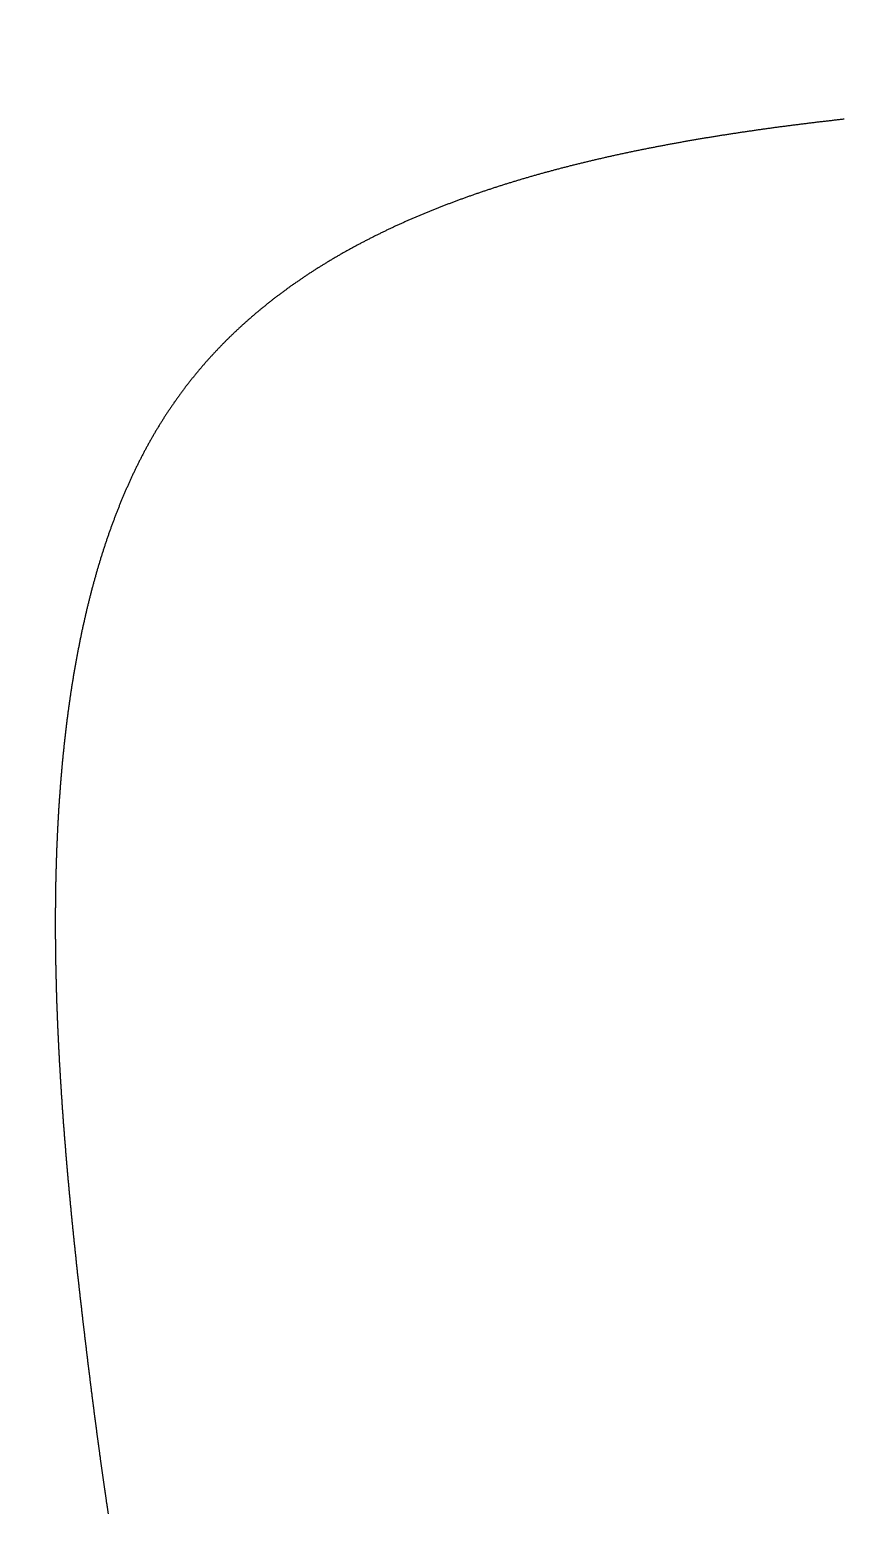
# Model space of a CAD drawing. Header units: millimetres. Extents: x 88 to 97873, y 32 to 55088.
# Drawn here: x 48345.629 to 48347.494, y 4952.448 to 4955.851 of the extents above; entities that cross this region are included whole.
import ezdxf

# ---------------------------------------------------------------- set-up
doc = ezdxf.new("R2010")
doc.units = ezdxf.units.MM
doc.header["$LTSCALE"] = 0.3

msp = doc.modelspace()

# ---------------------------------------------------------------- linework, layer by layer
msp.add_lwpolyline([(48347.4963, 4955.6455), (48347.494, 4955.6453), (48347.4917, 4955.645), (48347.4894, 4955.6448), (48347.4871, 4955.6445), (48347.4847, 4955.6442), (48347.4824, 4955.644), (48347.4801, 4955.6437), (48347.4778, 4955.6434), (48347.4755, 4955.6432), (48347.4731, 4955.6429), (48347.4708, 4955.6427), (48347.4685, 4955.6424), (48347.4662, 4955.6421), (48347.4639, 4955.6419), (48347.4616, 4955.6416), (48347.4592, 4955.6413), (48347.4569, 4955.6411), (48347.4546, 4955.6408), (48347.4523, 4955.6405), (48347.45, 4955.6402), (48347.4477, 4955.64), (48347.4454, 4955.6397), (48347.4431, 4955.6394), (48347.4407, 4955.6391), (48347.4384, 4955.6389), (48347.4361, 4955.6386), (48347.4338, 4955.6383), (48347.4315, 4955.638), (48347.4292, 4955.6378), (48347.4269, 4955.6375), (48347.4246, 4955.6372), (48347.4223, 4955.6369), (48347.42, 4955.6367), (48347.4177, 4955.6364), (48347.4154, 4955.6361), (48347.4131, 4955.6358), (48347.4108, 4955.6355), (48347.4085, 4955.6352), (48347.4061, 4955.635), (48347.4038, 4955.6347), (48347.4015, 4955.6344), (48347.3992, 4955.6341), (48347.3969, 4955.6338), (48347.3946, 4955.6335), (48347.3923, 4955.6332), (48347.3901, 4955.6329), (48347.3878, 4955.6327), (48347.3855, 4955.6324), (48347.3832, 4955.6321), (48347.3809, 4955.6318), (48347.3786, 4955.6315), (48347.3763, 4955.6312), (48347.374, 4955.6309), (48347.3717, 4955.6306), (48347.3694, 4955.6303), (48347.3671, 4955.63), (48347.3648, 4955.6297), (48347.3625, 4955.6294), (48347.3602, 4955.6291), (48347.3579, 4955.6288), (48347.3557, 4955.6285), (48347.3534, 4955.6282), (48347.3511, 4955.6279), (48347.3488, 4955.6276), (48347.3465, 4955.6273), (48347.3442, 4955.627), (48347.3419, 4955.6267), (48347.3397, 4955.6264), (48347.3374, 4955.6261), (48347.3351, 4955.6257), (48347.3328, 4955.6254), (48347.3305, 4955.6251), (48347.3282, 4955.6248), (48347.326, 4955.6245), (48347.3237, 4955.6242), (48347.3214, 4955.6239), (48347.3191, 4955.6236), (48347.3169, 4955.6232), (48347.3146, 4955.6229), (48347.3123, 4955.6226), (48347.31, 4955.6223), (48347.3078, 4955.622), (48347.3055, 4955.6217), (48347.3032, 4955.6213), (48347.3009, 4955.621), (48347.2987, 4955.6207), (48347.2964, 4955.6204), (48347.2941, 4955.62), (48347.2919, 4955.6197), (48347.2896, 4955.6194), (48347.2873, 4955.6191), (48347.285, 4955.6187), (48347.2828, 4955.6184), (48347.2805, 4955.6181), (48347.2783, 4955.6178), (48347.276, 4955.6174), (48347.2737, 4955.6171), (48347.2715, 4955.6168), (48347.2692, 4955.6164), (48347.2669, 4955.6161), (48347.2647, 4955.6158), (48347.2624, 4955.6154), (48347.2602, 4955.6151), (48347.2579, 4955.6147), (48347.2556, 4955.6144), (48347.2534, 4955.6141), (48347.2511, 4955.6137), (48347.2489, 4955.6134), (48347.2466, 4955.613), (48347.2444, 4955.6127), (48347.2421, 4955.6124), (48347.2399, 4955.612), (48347.2376, 4955.6117), (48347.2354, 4955.6113), (48347.2331, 4955.611), (48347.2309, 4955.6106), (48347.2286, 4955.6103), (48347.2264, 4955.6099), (48347.2241, 4955.6096), (48347.2219, 4955.6092), (48347.2196, 4955.6089), (48347.2174, 4955.6085), (48347.2151, 4955.6082), (48347.2129, 4955.6078), (48347.2106, 4955.6075), (48347.2084, 4955.6071), (48347.2062, 4955.6067), (48347.2039, 4955.6064), (48347.2017, 4955.606), (48347.1995, 4955.6057), (48347.1972, 4955.6053), (48347.195, 4955.6049), (48347.1927, 4955.6046), (48347.1905, 4955.6042), (48347.1883, 4955.6038), (48347.186, 4955.6035), (48347.1838, 4955.6031), (48347.1816, 4955.6027), (48347.1793, 4955.6024), (48347.1771, 4955.602), (48347.1749, 4955.6016), (48347.1727, 4955.6012), (48347.1704, 4955.6009), (48347.1682, 4955.6005), (48347.166, 4955.6001), (48347.1638, 4955.5997), (48347.1615, 4955.5994), (48347.1593, 4955.599), (48347.1571, 4955.5986), (48347.1549, 4955.5982), (48347.1526, 4955.5979), (48347.1504, 4955.5975), (48347.1482, 4955.5971), (48347.146, 4955.5967), (48347.1438, 4955.5963), (48347.1416, 4955.5959), (48347.1393, 4955.5955), (48347.1371, 4955.5952), (48347.1349, 4955.5948), (48347.1327, 4955.5944), (48347.1305, 4955.594), (48347.1283, 4955.5936), (48347.1261, 4955.5932), (48347.1239, 4955.5928), (48347.1216, 4955.5924), (48347.1194, 4955.592), (48347.1172, 4955.5916), (48347.115, 4955.5912), (48347.1128, 4955.5908), (48347.1106, 4955.5904), (48347.1084, 4955.59), (48347.1062, 4955.5896), (48347.104, 4955.5892), (48347.1018, 4955.5888), (48347.0996, 4955.5884), (48347.0974, 4955.588), (48347.0952, 4955.5876), (48347.093, 4955.5872), (48347.0908, 4955.5868), (48347.0886, 4955.5864), (48347.0864, 4955.5859), (48347.0842, 4955.5855), (48347.082, 4955.5851), (48347.0799, 4955.5847), (48347.0777, 4955.5843), (48347.0755, 4955.5839), (48347.0733, 4955.5835), (48347.0711, 4955.583), (48347.0689, 4955.5826), (48347.0667, 4955.5822), (48347.0645, 4955.5818), (48347.0624, 4955.5814), (48347.0602, 4955.5809), (48347.058, 4955.5805), (48347.0558, 4955.5801), (48347.0536, 4955.5797), (48347.0515, 4955.5792), (48347.0493, 4955.5788), (48347.0471, 4955.5784), (48347.0449, 4955.5779), (48347.0428, 4955.5775), (48347.0406, 4955.5771), (48347.0384, 4955.5766), (48347.0362, 4955.5762), (48347.0341, 4955.5758), (48347.0319, 4955.5753), (48347.0297, 4955.5749), (48347.0276, 4955.5744), (48347.0254, 4955.574), (48347.0232, 4955.5736), (48347.0211, 4955.5731), (48347.0189, 4955.5727), (48347.0167, 4955.5722), (48347.0146, 4955.5718), (48347.0124, 4955.5713), (48347.0103, 4955.5709), (48347.0081, 4955.5704), (48347.0059, 4955.57), (48347.0038, 4955.5695), (48347.0016, 4955.5691), (48346.9995, 4955.5686), (48346.9973, 4955.5682), (48346.9952, 4955.5677), (48346.993, 4955.5672), (48346.9909, 4955.5668), (48346.9887, 4955.5663), (48346.9866, 4955.5659), (48346.9844, 4955.5654), (48346.9823, 4955.5649), (48346.9801, 4955.5645), (48346.978, 4955.564), (48346.9758, 4955.5635), (48346.9737, 4955.5631), (48346.9716, 4955.5626), (48346.9694, 4955.5621), (48346.9673, 4955.5617), (48346.9651, 4955.5612), (48346.963, 4955.5607), (48346.9609, 4955.5602), (48346.9587, 4955.5598), (48346.9566, 4955.5593), (48346.9545, 4955.5588), (48346.9523, 4955.5583), (48346.9502, 4955.5578), (48346.9481, 4955.5574), (48346.946, 4955.5569), (48346.9438, 4955.5564), (48346.9417, 4955.5559), (48346.9396, 4955.5554), (48346.9375, 4955.5549), (48346.9353, 4955.5545), (48346.9332, 4955.554), (48346.9311, 4955.5535), (48346.929, 4955.553), (48346.9268, 4955.5525), (48346.9247, 4955.552), (48346.9226, 4955.5515), (48346.9205, 4955.551), (48346.9184, 4955.5505), (48346.9163, 4955.55), (48346.9142, 4955.5495), (48346.9121, 4955.549), (48346.9099, 4955.5485), (48346.9078, 4955.548), (48346.9057, 4955.5475), (48346.9036, 4955.547), (48346.9015, 4955.5465), (48346.8994, 4955.546), (48346.8973, 4955.5454), (48346.8952, 4955.5449), (48346.8931, 4955.5444), (48346.891, 4955.5439), (48346.8889, 4955.5434), (48346.8868, 4955.5429), (48346.8847, 4955.5424), (48346.8826, 4955.5418), (48346.8805, 4955.5413), (48346.8784, 4955.5408), (48346.8763, 4955.5403), (48346.8743, 4955.5397), (48346.8722, 4955.5392), (48346.8701, 4955.5387), (48346.868, 4955.5382), (48346.8659, 4955.5376), (48346.8638, 4955.5371), (48346.8617, 4955.5366), (48346.8597, 4955.536), (48346.8576, 4955.5355), (48346.8555, 4955.535), (48346.8534, 4955.5344), (48346.8513, 4955.5339), (48346.8493, 4955.5334), (48346.8472, 4955.5328), (48346.8451, 4955.5323), (48346.8431, 4955.5317), (48346.841, 4955.5312), (48346.8389, 4955.5306), (48346.8368, 4955.5301), (48346.8348, 4955.5295), (48346.8327, 4955.529), (48346.8306, 4955.5284), (48346.8286, 4955.5279), (48346.8265, 4955.5273), (48346.8245, 4955.5268), (48346.8224, 4955.5262), (48346.8203, 4955.5257), (48346.8183, 4955.5251), (48346.8162, 4955.5246), (48346.8142, 4955.524), (48346.8121, 4955.5234), (48346.8101, 4955.5229), (48346.808, 4955.5223), (48346.806, 4955.5217), (48346.8039, 4955.5212), (48346.8019, 4955.5206), (48346.7998, 4955.52), (48346.7978, 4955.5195), (48346.7957, 4955.5189), (48346.7937, 4955.5183), (48346.7916, 4955.5177), (48346.7896, 4955.5172), (48346.7876, 4955.5166), (48346.7855, 4955.516), (48346.7835, 4955.5154), (48346.7815, 4955.5148), (48346.7794, 4955.5143), (48346.7774, 4955.5137), (48346.7754, 4955.5131), (48346.7733, 4955.5125), (48346.7713, 4955.5119), (48346.7693, 4955.5113), (48346.7673, 4955.5107), (48346.7652, 4955.5101), (48346.7632, 4955.5095), (48346.7612, 4955.5089), (48346.7592, 4955.5084), (48346.7571, 4955.5078), (48346.7551, 4955.5072), (48346.7531, 4955.5066), (48346.7511, 4955.5059), (48346.7491, 4955.5053), (48346.7471, 4955.5047), (48346.7451, 4955.5041), (48346.743, 4955.5035), (48346.741, 4955.5029), (48346.739, 4955.5023), (48346.737, 4955.5017), (48346.735, 4955.5011), (48346.733, 4955.5005), (48346.731, 4955.4999), (48346.729, 4955.4992), (48346.727, 4955.4986), (48346.725, 4955.498), (48346.723, 4955.4974), (48346.721, 4955.4968), (48346.719, 4955.4961), (48346.717, 4955.4955), (48346.715, 4955.4949), (48346.713, 4955.4942), (48346.7111, 4955.4936), (48346.7091, 4955.493), (48346.7071, 4955.4924), (48346.7051, 4955.4917), (48346.7031, 4955.4911), (48346.7011, 4955.4904), (48346.6992, 4955.4898), (48346.6972, 4955.4892), (48346.6952, 4955.4885), (48346.6932, 4955.4879), (48346.6912, 4955.4872), (48346.6893, 4955.4866), (48346.6873, 4955.4859), (48346.6853, 4955.4853), (48346.6834, 4955.4846), (48346.6814, 4955.484), (48346.6794, 4955.4833), (48346.6775, 4955.4827), (48346.6755, 4955.482), (48346.6735, 4955.4814), (48346.6716, 4955.4807), (48346.6696, 4955.4801), (48346.6677, 4955.4794), (48346.6657, 4955.4787), (48346.6637, 4955.4781), (48346.6618, 4955.4774), (48346.6598, 4955.4767), (48346.6579, 4955.4761), (48346.6559, 4955.4754), (48346.654, 4955.4747), (48346.652, 4955.4741), (48346.6501, 4955.4734), (48346.6481, 4955.4727), (48346.6462, 4955.472), (48346.6443, 4955.4713), (48346.6423, 4955.4707), (48346.6404, 4955.47), (48346.6384, 4955.4693), (48346.6365, 4955.4686), (48346.6346, 4955.4679), (48346.6326, 4955.4672), (48346.6307, 4955.4666), (48346.6288, 4955.4659), (48346.6269, 4955.4652), (48346.6249, 4955.4645), (48346.623, 4955.4638), (48346.6211, 4955.4631), (48346.6192, 4955.4624), (48346.6172, 4955.4617), (48346.6153, 4955.461), (48346.6134, 4955.4603), (48346.6115, 4955.4596), (48346.6096, 4955.4589), (48346.6077, 4955.4582), (48346.6057, 4955.4575), (48346.6038, 4955.4568), (48346.6019, 4955.456), (48346.6, 4955.4553), (48346.5981, 4955.4546), (48346.5962, 4955.4539), (48346.5943, 4955.4532), (48346.5924, 4955.4525), (48346.5905, 4955.4517), (48346.5886, 4955.451), (48346.5867, 4955.4503), (48346.5848, 4955.4496), (48346.5829, 4955.4488), (48346.581, 4955.4481), (48346.5791, 4955.4474), (48346.5772, 4955.4466), (48346.5753, 4955.4459), (48346.5735, 4955.4452), (48346.5716, 4955.4444), (48346.5697, 4955.4437), (48346.5678, 4955.443), (48346.5659, 4955.4422), (48346.5641, 4955.4415), (48346.5622, 4955.4407), (48346.5603, 4955.44), (48346.5584, 4955.4392), (48346.5566, 4955.4385), (48346.5547, 4955.4377), (48346.5528, 4955.437), (48346.5509, 4955.4362), (48346.5491, 4955.4355), (48346.5472, 4955.4347), (48346.5453, 4955.434), (48346.5435, 4955.4332), (48346.5416, 4955.4325), (48346.5398, 4955.4317), (48346.5379, 4955.4309), (48346.5361, 4955.4302), (48346.5342, 4955.4294), (48346.5323, 4955.4286), (48346.5305, 4955.4279), (48346.5286, 4955.4271), (48346.5268, 4955.4263), (48346.525, 4955.4255), (48346.5231, 4955.4248), (48346.5213, 4955.424), (48346.5194, 4955.4232), (48346.5176, 4955.4224), (48346.5157, 4955.4216), (48346.5139, 4955.4208), (48346.5121, 4955.4201), (48346.5102, 4955.4193), (48346.5084, 4955.4185), (48346.5066, 4955.4177), (48346.5048, 4955.4169), (48346.5029, 4955.4161), (48346.5011, 4955.4153), (48346.4993, 4955.4145), (48346.4975, 4955.4137), (48346.4956, 4955.4129), (48346.4938, 4955.4121), (48346.492, 4955.4113), (48346.4902, 4955.4105), (48346.4884, 4955.4097), (48346.4866, 4955.4089), (48346.4847, 4955.4081), (48346.4829, 4955.4072), (48346.4811, 4955.4064), (48346.4793, 4955.4056), (48346.4775, 4955.4048), (48346.4757, 4955.404), (48346.4739, 4955.4032), (48346.4721, 4955.4023), (48346.4703, 4955.4015), (48346.4685, 4955.4007), (48346.4667, 4955.3998), (48346.4649, 4955.399), (48346.4631, 4955.3982), (48346.4614, 4955.3974), (48346.4596, 4955.3965), (48346.4578, 4955.3957), (48346.456, 4955.3948), (48346.4542, 4955.394), (48346.4524, 4955.3932), (48346.4507, 4955.3923), (48346.4489, 4955.3915), (48346.4471, 4955.3906), (48346.4453, 4955.3898), (48346.4436, 4955.3889), (48346.4418, 4955.3881), (48346.44, 4955.3872), (48346.4383, 4955.3864), (48346.4365, 4955.3855), (48346.4347, 4955.3847), (48346.433, 4955.3838), (48346.4312, 4955.3829), (48346.4294, 4955.3821), (48346.4277, 4955.3812), (48346.4259, 4955.3803), (48346.4242, 4955.3795), (48346.4224, 4955.3786), (48346.4207, 4955.3777), (48346.4189, 4955.3769), (48346.4172, 4955.376), (48346.4154, 4955.3751), (48346.4137, 4955.3742), (48346.412, 4955.3733), (48346.4102, 4955.3725), (48346.4085, 4955.3716), (48346.4067, 4955.3707), (48346.405, 4955.3698), (48346.4033, 4955.3689), (48346.4015, 4955.368), (48346.3998, 4955.3671), (48346.3981, 4955.3662), (48346.3964, 4955.3653), (48346.3946, 4955.3644), (48346.3929, 4955.3635), (48346.3912, 4955.3626), (48346.3895, 4955.3617), (48346.3878, 4955.3608), (48346.386, 4955.3599), (48346.3843, 4955.359), (48346.3826, 4955.3581), (48346.3809, 4955.3572), (48346.3792, 4955.3563), (48346.3775, 4955.3554), (48346.3758, 4955.3544), (48346.3741, 4955.3535), (48346.3724, 4955.3526), (48346.3707, 4955.3517), (48346.369, 4955.3508), (48346.3673, 4955.3498), (48346.3656, 4955.3489), (48346.3639, 4955.348), (48346.3622, 4955.347), (48346.3605, 4955.3461), (48346.3588, 4955.3452), (48346.3572, 4955.3442), (48346.3555, 4955.3433), (48346.3538, 4955.3424), (48346.3521, 4955.3414), (48346.3504, 4955.3405), (48346.3488, 4955.3395), (48346.3471, 4955.3386), (48346.3454, 4955.3376), (48346.3437, 4955.3367), (48346.3421, 4955.3357), (48346.3404, 4955.3348), (48346.3387, 4955.3338), (48346.3371, 4955.3329), (48346.3354, 4955.3319), (48346.3338, 4955.3309), (48346.3321, 4955.33), (48346.3305, 4955.329), (48346.3288, 4955.328), (48346.3271, 4955.3271), (48346.3255, 4955.3261), (48346.3239, 4955.3251), (48346.3222, 4955.3241), (48346.3206, 4955.3232), (48346.3189, 4955.3222), (48346.3173, 4955.3212), (48346.3156, 4955.3202), (48346.314, 4955.3192), (48346.3124, 4955.3183), (48346.3107, 4955.3173), (48346.3091, 4955.3163), (48346.3075, 4955.3153), (48346.3058, 4955.3143), (48346.3042, 4955.3133), (48346.3026, 4955.3123), (48346.301, 4955.3113), (48346.2994, 4955.3103), (48346.2977, 4955.3093), (48346.2961, 4955.3083), (48346.2945, 4955.3073), (48346.2929, 4955.3063), (48346.2913, 4955.3053), (48346.2897, 4955.3043), (48346.2881, 4955.3032), (48346.2865, 4955.3022), (48346.2849, 4955.3012), (48346.2833, 4955.3002), (48346.2817, 4955.2992), (48346.2801, 4955.2981), (48346.2785, 4955.2971), (48346.2769, 4955.2961), (48346.2753, 4955.2951), (48346.2737, 4955.294), (48346.2721, 4955.293), (48346.2705, 4955.292), (48346.2689, 4955.2909), (48346.2674, 4955.2899), (48346.2658, 4955.2888), (48346.2642, 4955.2878), (48346.2626, 4955.2867), (48346.2611, 4955.2857), (48346.2595, 4955.2847), (48346.2579, 4955.2836), (48346.2564, 4955.2826), (48346.2548, 4955.2815), (48346.2532, 4955.2804), (48346.2517, 4955.2794), (48346.2501, 4955.2783), (48346.2485, 4955.2773), (48346.247, 4955.2762), (48346.2454, 4955.2751), (48346.2439, 4955.2741), (48346.2423, 4955.273), (48346.2408, 4955.2719), (48346.2392, 4955.2708), (48346.2377, 4955.2698), (48346.2362, 4955.2687), (48346.2346, 4955.2676), (48346.2331, 4955.2665), (48346.2315, 4955.2655), (48346.23, 4955.2644), (48346.2285, 4955.2633), (48346.2269, 4955.2622), (48346.2254, 4955.2611), (48346.2239, 4955.26), (48346.2224, 4955.2589), (48346.2208, 4955.2578), (48346.2193, 4955.2567), (48346.2178, 4955.2556), (48346.2163, 4955.2545), (48346.2148, 4955.2534), (48346.2133, 4955.2523), (48346.2118, 4955.2512), (48346.2102, 4955.2501), (48346.2087, 4955.249), (48346.2072, 4955.2479), (48346.2057, 4955.2467), (48346.2042, 4955.2456), (48346.2027, 4955.2445), (48346.2012, 4955.2434), (48346.1997, 4955.2422), (48346.1983, 4955.2411), (48346.1968, 4955.24), (48346.1953, 4955.2389), (48346.1938, 4955.2377), (48346.1923, 4955.2366), (48346.1908, 4955.2355), (48346.1894, 4955.2343), (48346.1879, 4955.2332), (48346.1864, 4955.232), (48346.1849, 4955.2309), (48346.1835, 4955.2297), (48346.182, 4955.2286), (48346.1805, 4955.2274), (48346.1791, 4955.2263), (48346.1776, 4955.2251), (48346.1761, 4955.224), (48346.1747, 4955.2228), (48346.1732, 4955.2217), (48346.1718, 4955.2205), (48346.1703, 4955.2193), (48346.1689, 4955.2182), (48346.1674, 4955.217), (48346.166, 4955.2158), (48346.1645, 4955.2146), (48346.1631, 4955.2135), (48346.1616, 4955.2123), (48346.1602, 4955.2111), (48346.1588, 4955.2099), (48346.1573, 4955.2087), (48346.1559, 4955.2076), (48346.1545, 4955.2064), (48346.1531, 4955.2052), (48346.1516, 4955.204), (48346.1502, 4955.2028), (48346.1488, 4955.2016), (48346.1474, 4955.2004), (48346.1459, 4955.1992), (48346.1445, 4955.198), (48346.1431, 4955.1968), (48346.1417, 4955.1956), (48346.1403, 4955.1944), (48346.1389, 4955.1932), (48346.1375, 4955.192), (48346.1361, 4955.1907), (48346.1347, 4955.1895), (48346.1333, 4955.1883), (48346.1319, 4955.1871), (48346.1305, 4955.1859), (48346.1291, 4955.1846), (48346.1277, 4955.1834), (48346.1263, 4955.1822), (48346.125, 4955.181), (48346.1236, 4955.1797), (48346.1222, 4955.1785), (48346.1208, 4955.1772), (48346.1195, 4955.176), (48346.1181, 4955.1748), (48346.1167, 4955.1735), (48346.1153, 4955.1723), (48346.114, 4955.171), (48346.1126, 4955.1698), (48346.1112, 4955.1685), (48346.1099, 4955.1673), (48346.1085, 4955.166), (48346.1072, 4955.1647), (48346.1058, 4955.1635), (48346.1045, 4955.1622), (48346.1031, 4955.161), (48346.1018, 4955.1597), (48346.1004, 4955.1584), (48346.0991, 4955.1571), (48346.0977, 4955.1559), (48346.0964, 4955.1546), (48346.0951, 4955.1533), (48346.0937, 4955.152), (48346.0924, 4955.1508), (48346.0911, 4955.1495), (48346.0898, 4955.1482), (48346.0884, 4955.1469), (48346.0871, 4955.1456), (48346.0858, 4955.1443), (48346.0845, 4955.143), (48346.0832, 4955.1417), (48346.0818, 4955.1404), (48346.0805, 4955.1391), (48346.0792, 4955.1378), (48346.0779, 4955.1365), (48346.0766, 4955.1352), (48346.0753, 4955.1339), (48346.074, 4955.1326), (48346.0727, 4955.1313), (48346.0714, 4955.1299), (48346.0701, 4955.1286), (48346.0688, 4955.1273), (48346.0675, 4955.126), (48346.0663, 4955.1246), (48346.065, 4955.1233), (48346.0637, 4955.122), (48346.0624, 4955.1207), (48346.0611, 4955.1193), (48346.0599, 4955.118), (48346.0586, 4955.1166), (48346.0573, 4955.1153), (48346.0561, 4955.114), (48346.0548, 4955.1126), (48346.0535, 4955.1113), (48346.0523, 4955.1099), (48346.051, 4955.1086), (48346.0498, 4955.1072), (48346.0485, 4955.1059), (48346.0472, 4955.1045), (48346.046, 4955.1031), (48346.0448, 4955.1018), (48346.0435, 4955.1004), (48346.0423, 4955.099), (48346.041, 4955.0977), (48346.0398, 4955.0963), (48346.0386, 4955.0949), (48346.0373, 4955.0935), (48346.0361, 4955.0922), (48346.0349, 4955.0908), (48346.0336, 4955.0894), (48346.0324, 4955.088), (48346.0312, 4955.0866), (48346.03, 4955.0852), (48346.0288, 4955.0838), (48346.0275, 4955.0824), (48346.0263, 4955.081), (48346.0251, 4955.0796), (48346.0239, 4955.0782), (48346.0227, 4955.0768), (48346.0215, 4955.0754), (48346.0203, 4955.074), (48346.0191, 4955.0726), (48346.0179, 4955.0712), (48346.0167, 4955.0698), (48346.0155, 4955.0684), (48346.0143, 4955.0669), (48346.0132, 4955.0655), (48346.012, 4955.0641), (48346.0108, 4955.0627), (48346.0096, 4955.0612), (48346.0084, 4955.0598), (48346.0073, 4955.0584), (48346.0061, 4955.0569), (48346.0049, 4955.0555), (48346.0038, 4955.0541), (48346.0026, 4955.0526), (48346.0014, 4955.0512), (48346.0003, 4955.0497), (48345.9991, 4955.0483), (48345.998, 4955.0468), (48345.9968, 4955.0454), (48345.9957, 4955.0439), (48345.9945, 4955.0425), (48345.9934, 4955.041), (48345.9922, 4955.0395), (48345.9911, 4955.0381), (48345.9899, 4955.0366), (48345.9888, 4955.0351), (48345.9877, 4955.0336), (48345.9865, 4955.0322), (48345.9854, 4955.0307), (48345.9843, 4955.0292), (48345.9832, 4955.0277), (48345.982, 4955.0262), (48345.9809, 4955.0248), (48345.9798, 4955.0233), (48345.9787, 4955.0218), (48345.9776, 4955.0203), (48345.9765, 4955.0188), (48345.9754, 4955.0173), (48345.9743, 4955.0158), (48345.9732, 4955.0143), (48345.9721, 4955.0128), (48345.971, 4955.0113), (48345.9699, 4955.0098), (48345.9688, 4955.0082), (48345.9677, 4955.0067), (48345.9666, 4955.0052), (48345.9655, 4955.0037), (48345.9644, 4955.0022), (48345.9634, 4955.0006), (48345.9623, 4954.9991), (48345.9612, 4954.9976), (48345.9601, 4954.9961), (48345.9591, 4954.9945), (48345.958, 4954.993), (48345.9569, 4954.9914), (48345.9559, 4954.9899), (48345.9548, 4954.9884), (48345.9538, 4954.9868), (48345.9527, 4954.9853), (48345.9517, 4954.9837), (48345.9506, 4954.9822), (48345.9496, 4954.9806), (48345.9485, 4954.979), (48345.9475, 4954.9775), (48345.9464, 4954.9759), (48345.9454, 4954.9744), (48345.9444, 4954.9728), (48345.9433, 4954.9712), (48345.9423, 4954.9696), (48345.9413, 4954.9681), (48345.9403, 4954.9665), (48345.9392, 4954.9649), (48345.9382, 4954.9633), (48345.9372, 4954.9618), (48345.9362, 4954.9602), (48345.9352, 4954.9586), (48345.9342, 4954.957), (48345.9332, 4954.9554), (48345.9322, 4954.9538), (48345.9312, 4954.9522), (48345.9302, 4954.9506), (48345.9292, 4954.949), (48345.9282, 4954.9474), (48345.9272, 4954.9458), (48345.9262, 4954.9442), (48345.9252, 4954.9426), (48345.9242, 4954.9409), (48345.9232, 4954.9393), (48345.9223, 4954.9377), (48345.9213, 4954.9361), (48345.9203, 4954.9345), (48345.9193, 4954.9328), (48345.9184, 4954.9312), (48345.9174, 4954.9296), (48345.9164, 4954.9279), (48345.9155, 4954.9263), (48345.9145, 4954.9247), (48345.9136, 4954.923), (48345.9126, 4954.9214), (48345.9116, 4954.9197), (48345.9107, 4954.9181), (48345.9097, 4954.9164), (48345.9088, 4954.9148), (48345.9079, 4954.9131), (48345.9069, 4954.9115), (48345.906, 4954.9098), (48345.905, 4954.9082), (48345.9041, 4954.9065), (48345.9032, 4954.9048), (48345.9023, 4954.9032), (48345.9013, 4954.9015), (48345.9004, 4954.8998), (48345.8995, 4954.8982), (48345.8986, 4954.8965), (48345.8977, 4954.8948), (48345.8967, 4954.8931), (48345.8958, 4954.8914), (48345.8949, 4954.8897), (48345.894, 4954.8881), (48345.8931, 4954.8864), (48345.8922, 4954.8847), (48345.8913, 4954.883), (48345.8904, 4954.8813), (48345.8895, 4954.8796), (48345.8886, 4954.8779), (48345.8877, 4954.8762), (48345.8868, 4954.8745), (48345.886, 4954.8728), (48345.8851, 4954.8711), (48345.8842, 4954.8694), (48345.8833, 4954.8676), (48345.8824, 4954.8659), (48345.8816, 4954.8642), (48345.8807, 4954.8625), (48345.8798, 4954.8608), (48345.879, 4954.859), (48345.8781, 4954.8573), (48345.8772, 4954.8556), (48345.8764, 4954.8539), (48345.8755, 4954.8521), (48345.8747, 4954.8504), (48345.8738, 4954.8487), (48345.873, 4954.8469), (48345.8721, 4954.8452), (48345.8713, 4954.8434), (48345.8704, 4954.8417), (48345.8696, 4954.8399), (48345.8687, 4954.8382), (48345.8679, 4954.8364), (48345.8671, 4954.8347), (48345.8662, 4954.8329), (48345.8654, 4954.8312), (48345.8646, 4954.8294), (48345.8638, 4954.8277), (48345.8629, 4954.8259), (48345.8621, 4954.8241), (48345.8613, 4954.8224), (48345.8605, 4954.8206), (48345.8597, 4954.8188), (48345.8589, 4954.8171), (48345.8581, 4954.8153), (48345.8572, 4954.8135), (48345.8564, 4954.8117), (48345.8556, 4954.8099), (48345.8548, 4954.8082), (48345.854, 4954.8064), (48345.8533, 4954.8046), (48345.8525, 4954.8028), (48345.8517, 4954.801), (48345.8509, 4954.7992), (48345.8501, 4954.7974), (48345.8493, 4954.7956), (48345.8485, 4954.7938), (48345.8477, 4954.792), (48345.847, 4954.7902), (48345.8462, 4954.7884), (48345.8454, 4954.7866), (48345.8447, 4954.7848), (48345.8439, 4954.783), (48345.8431, 4954.7812), (48345.8424, 4954.7793), (48345.8416, 4954.7775), (48345.8408, 4954.7757), (48345.8401, 4954.7739), (48345.8393, 4954.7721), (48345.8386, 4954.7702), (48345.8378, 4954.7684), (48345.8371, 4954.7666), (48345.8363, 4954.7647), (48345.8356, 4954.7629), (48345.8348, 4954.7611), (48345.8341, 4954.7592), (48345.8334, 4954.7574), (48345.8326, 4954.7556), (48345.8319, 4954.7537), (48345.8312, 4954.7519), (48345.8304, 4954.75), (48345.8297, 4954.7482), (48345.829, 4954.7463), (48345.8283, 4954.7445), (48345.8276, 4954.7426), (48345.8268, 4954.7408), (48345.8261, 4954.7389), (48345.8254, 4954.7371), (48345.8247, 4954.7352), (48345.824, 4954.7333), (48345.8233, 4954.7315), (48345.8226, 4954.7296), (48345.8219, 4954.7277), (48345.8212, 4954.7259), (48345.8205, 4954.724), (48345.8198, 4954.7221), (48345.8191, 4954.7202), (48345.8184, 4954.7184), (48345.8177, 4954.7165), (48345.817, 4954.7146), (48345.8163, 4954.7127), (48345.8157, 4954.7108), (48345.815, 4954.7089), (48345.8143, 4954.7071), (48345.8136, 4954.7052), (48345.8129, 4954.7033), (48345.8123, 4954.7014), (48345.8116, 4954.6995), (48345.8109, 4954.6976), (48345.8103, 4954.6957), (48345.8096, 4954.6938), (48345.8089, 4954.6919), (48345.8083, 4954.69), (48345.8076, 4954.6881), (48345.807, 4954.6862), (48345.8063, 4954.6843), (48345.8057, 4954.6823), (48345.805, 4954.6804), (48345.8044, 4954.6785), (48345.8037, 4954.6766), (48345.8031, 4954.6747), (48345.8024, 4954.6728), (48345.8018, 4954.6708), (48345.8012, 4954.6689), (48345.8005, 4954.667), (48345.7999, 4954.6651), (48345.7993, 4954.6631), (48345.7986, 4954.6612), (48345.798, 4954.6593), (48345.7974, 4954.6573), (48345.7968, 4954.6554), (48345.7962, 4954.6535), (48345.7955, 4954.6515), (48345.7949, 4954.6496), (48345.7943, 4954.6476), (48345.7937, 4954.6457), (48345.7931, 4954.6438), (48345.7925, 4954.6418), (48345.7919, 4954.6399), (48345.7913, 4954.6379), (48345.7907, 4954.636), (48345.7901, 4954.634), (48345.7895, 4954.632), (48345.7889, 4954.6301), (48345.7883, 4954.6281), (48345.7877, 4954.6262), (48345.7871, 4954.6242), (48345.7865, 4954.6222), (48345.7859, 4954.6203), (48345.7854, 4954.6183), (48345.7848, 4954.6163), (48345.7842, 4954.6144), (48345.7836, 4954.6124), (48345.783, 4954.6104), (48345.7825, 4954.6085), (48345.7819, 4954.6065), (48345.7813, 4954.6045), (48345.7808, 4954.6025), (48345.7802, 4954.6005), (48345.7796, 4954.5986), (48345.7791, 4954.5966), (48345.7785, 4954.5946), (48345.778, 4954.5926), (48345.7774, 4954.5906), (48345.7768, 4954.5886), (48345.7763, 4954.5866), (48345.7757, 4954.5846), (48345.7752, 4954.5826), (48345.7747, 4954.5806), (48345.7741, 4954.5786), (48345.7736, 4954.5766), (48345.773, 4954.5746), (48345.7725, 4954.5726), (48345.772, 4954.5706), (48345.7714, 4954.5686), (48345.7709, 4954.5666), (48345.7704, 4954.5646), (48345.7698, 4954.5626), (48345.7693, 4954.5606), (48345.7688, 4954.5586), (48345.7683, 4954.5565), (48345.7677, 4954.5545), (48345.7672, 4954.5525), (48345.7667, 4954.5505), (48345.7662, 4954.5485), (48345.7657, 4954.5465), (48345.7652, 4954.5444), (48345.7647, 4954.5424), (48345.7642, 4954.5404), (48345.7637, 4954.5383), (48345.7632, 4954.5363), (48345.7627, 4954.5343), (48345.7622, 4954.5322), (48345.7617, 4954.5302), (48345.7612, 4954.5282), (48345.7607, 4954.5261), (48345.7602, 4954.5241), (48345.7597, 4954.5221), (48345.7592, 4954.52), (48345.7587, 4954.518), (48345.7582, 4954.5159), (48345.7578, 4954.5139), (48345.7573, 4954.5118), (48345.7568, 4954.5098), (48345.7563, 4954.5077), (48345.7559, 4954.5057), (48345.7554, 4954.5036), (48345.7549, 4954.5016), (48345.7544, 4954.4995), (48345.754, 4954.4975), (48345.7535, 4954.4954), (48345.7531, 4954.4934), (48345.7526, 4954.4913), (48345.7521, 4954.4892), (48345.7517, 4954.4872), (48345.7512, 4954.4851), (48345.7508, 4954.483), (48345.7503, 4954.481), (48345.7499, 4954.4789), (48345.7494, 4954.4768), (48345.749, 4954.4747), (48345.7485, 4954.4727), (48345.7481, 4954.4706), (48345.7476, 4954.4685), (48345.7472, 4954.4664), (48345.7468, 4954.4644), (48345.7463, 4954.4623), (48345.7459, 4954.4602), (48345.7455, 4954.4581), (48345.745, 4954.456), (48345.7446, 4954.454), (48345.7442, 4954.4519), (48345.7438, 4954.4498), (48345.7433, 4954.4477), (48345.7429, 4954.4456), (48345.7425, 4954.4435), (48345.7421, 4954.4414), (48345.7417, 4954.4393), (48345.7413, 4954.4372), (48345.7409, 4954.4351), (48345.7404, 4954.433), (48345.74, 4954.4309), (48345.7396, 4954.4288), (48345.7392, 4954.4267), (48345.7388, 4954.4246), (48345.7384, 4954.4225), (48345.738, 4954.4204), (48345.7376, 4954.4183), (48345.7372, 4954.4162), (48345.7368, 4954.4141), (48345.7364, 4954.412), (48345.7361, 4954.4099), (48345.7357, 4954.4078), (48345.7353, 4954.4056), (48345.7349, 4954.4035), (48345.7345, 4954.4014), (48345.7341, 4954.3993), (48345.7338, 4954.3972), (48345.7334, 4954.3951), (48345.733, 4954.3929), (48345.7326, 4954.3908), (48345.7323, 4954.3887), (48345.7319, 4954.3866), (48345.7315, 4954.3844), (48345.7311, 4954.3823), (48345.7308, 4954.3802), (48345.7304, 4954.378), (48345.7301, 4954.3759), (48345.7297, 4954.3738), (48345.7293, 4954.3717), (48345.729, 4954.3695), (48345.7286, 4954.3674), (48345.7283, 4954.3652), (48345.7279, 4954.3631), (48345.7276, 4954.361), (48345.7272, 4954.3588), (48345.7269, 4954.3567), (48345.7265, 4954.3545), (48345.7262, 4954.3524), (48345.7258, 4954.3503), (48345.7255, 4954.3481), (48345.7252, 4954.346), (48345.7248, 4954.3438), (48345.7245, 4954.3417), (48345.7242, 4954.3395), (48345.7238, 4954.3374), (48345.7235, 4954.3352), (48345.7232, 4954.3331), (48345.7228, 4954.3309), (48345.7225, 4954.3288), (48345.7222, 4954.3266), (48345.7219, 4954.3244), (48345.7216, 4954.3223), (48345.7212, 4954.3201), (48345.7209, 4954.318), (48345.7206, 4954.3158), (48345.7203, 4954.3136), (48345.72, 4954.3115), (48345.7197, 4954.3093), (48345.7194, 4954.3071), (48345.7191, 4954.305), (48345.7188, 4954.3028), (48345.7185, 4954.3006), (48345.7182, 4954.2985), (48345.7179, 4954.2963), (48345.7176, 4954.2941), (48345.7173, 4954.2919), (48345.717, 4954.2898), (48345.7167, 4954.2876), (48345.7164, 4954.2854), (48345.7161, 4954.2832), (48345.7158, 4954.2811), (48345.7155, 4954.2789), (48345.7152, 4954.2767), (48345.7149, 4954.2745), (48345.7147, 4954.2723), (48345.7144, 4954.2702), (48345.7141, 4954.268), (48345.7138, 4954.2658), (48345.7136, 4954.2636), (48345.7133, 4954.2614), (48345.713, 4954.2592), (48345.7127, 4954.257), (48345.7125, 4954.2549), (48345.7122, 4954.2527), (48345.7119, 4954.2505), (48345.7117, 4954.2483), (48345.7114, 4954.2461), (48345.7111, 4954.2439), (48345.7109, 4954.2417), (48345.7106, 4954.2395), (48345.7104, 4954.2373), (48345.7101, 4954.2351), (48345.7099, 4954.2329), (48345.7096, 4954.2307), (48345.7094, 4954.2285), (48345.7091, 4954.2263), (48345.7089, 4954.2241), (48345.7086, 4954.2219), (48345.7084, 4954.2197), (48345.7081, 4954.2175), (48345.7079, 4954.2153), (48345.7077, 4954.2131), (48345.7074, 4954.2109), (48345.7072, 4954.2087), (48345.7069, 4954.2065), (48345.7067, 4954.2042), (48345.7065, 4954.202), (48345.7062, 4954.1998), (48345.706, 4954.1976), (48345.7058, 4954.1954), (48345.7056, 4954.1932), (48345.7053, 4954.191), (48345.7051, 4954.1887), (48345.7049, 4954.1865), (48345.7047, 4954.1843), (48345.7045, 4954.1821), (48345.7042, 4954.1799), (48345.704, 4954.1777), (48345.7038, 4954.1754), (48345.7036, 4954.1732), (48345.7034, 4954.171), (48345.7032, 4954.1688), (48345.703, 4954.1665), (48345.7028, 4954.1643), (48345.7026, 4954.1621), (48345.7024, 4954.1599), (48345.7022, 4954.1576), (48345.702, 4954.1554), (48345.7018, 4954.1532), (48345.7016, 4954.151), (48345.7014, 4954.1487), (48345.7012, 4954.1465), (48345.701, 4954.1443), (48345.7008, 4954.142), (48345.7006, 4954.1398), (48345.7004, 4954.1376), (48345.7002, 4954.1353), (48345.7, 4954.1331), (48345.6999, 4954.1309), (48345.6997, 4954.1286), (48345.6995, 4954.1264), (48345.6993, 4954.1241), (48345.6991, 4954.1219), (48345.699, 4954.1197), (48345.6988, 4954.1174), (48345.6986, 4954.1152), (48345.6984, 4954.1129), (48345.6983, 4954.1107), (48345.6981, 4954.1085), (48345.6979, 4954.1062), (48345.6978, 4954.104), (48345.6976, 4954.1017), (48345.6974, 4954.0995), (48345.6973, 4954.0972), (48345.6971, 4954.095), (48345.6969, 4954.0927), (48345.6968, 4954.0905), (48345.6966, 4954.0882), (48345.6965, 4954.086), (48345.6963, 4954.0837), (48345.6962, 4954.0815), (48345.696, 4954.0792), (48345.6959, 4954.077), (48345.6957, 4954.0747), (48345.6956, 4954.0725), (48345.6954, 4954.0702), (48345.6953, 4954.068), (48345.6951, 4954.0657), (48345.695, 4954.0635), (48345.6949, 4954.0612), (48345.6947, 4954.0589), (48345.6946, 4954.0567), (48345.6944, 4954.0544), (48345.6943, 4954.0522), (48345.6942, 4954.0499), (48345.694, 4954.0476), (48345.6939, 4954.0454), (48345.6938, 4954.0431), (48345.6937, 4954.0409), (48345.6935, 4954.0386), (48345.6934, 4954.0363), (48345.6933, 4954.0341), (48345.6932, 4954.0318), (48345.693, 4954.0295), (48345.6929, 4954.0273), (48345.6928, 4954.025), (48345.6927, 4954.0227), (48345.6926, 4954.0205), (48345.6924, 4954.0182), (48345.6923, 4954.0159), (48345.6922, 4954.0137), (48345.6921, 4954.0114), (48345.692, 4954.0091), (48345.6919, 4954.0069), (48345.6918, 4954.0046), (48345.6917, 4954.0023), (48345.6916, 4954.0001), (48345.6915, 4953.9978), (48345.6914, 4953.9955), (48345.6913, 4953.9932), (48345.6912, 4953.991), (48345.6911, 4953.9887), (48345.691, 4953.9864), (48345.6909, 4953.9841), (48345.6908, 4953.9819), (48345.6907, 4953.9796), (48345.6906, 4953.9773), (48345.6905, 4953.975), (48345.6904, 4953.9728), (48345.6903, 4953.9705), (48345.6902, 4953.9682), (48345.6902, 4953.9659), (48345.6901, 4953.9636), (48345.69, 4953.9614), (48345.6899, 4953.9591), (48345.6898, 4953.9568), (48345.6898, 4953.9545), (48345.6897, 4953.9522), (48345.6896, 4953.95), (48345.6895, 4953.9477), (48345.6895, 4953.9454), (48345.6894, 4953.9431), (48345.6893, 4953.9408), (48345.6892, 4953.9386), (48345.6892, 4953.9363), (48345.6891, 4953.934), (48345.689, 4953.9317), (48345.689, 4953.9294), (48345.6889, 4953.9271), (48345.6888, 4953.9248), (48345.6888, 4953.9226), (48345.6887, 4953.9203), (48345.6887, 4953.918), (48345.6886, 4953.9157), (48345.6886, 4953.9134), (48345.6885, 4953.9111), (48345.6884, 4953.9088), (48345.6884, 4953.9065), (48345.6883, 4953.9043), (48345.6883, 4953.902), (48345.6882, 4953.8997), (48345.6882, 4953.8974), (48345.6881, 4953.8951), (48345.6881, 4953.8928), (48345.6881, 4953.8905), (48345.688, 4953.8882), (48345.688, 4953.8859), (48345.6879, 4953.8836), (48345.6879, 4953.8814), (48345.6878, 4953.8791), (48345.6878, 4953.8768), (48345.6878, 4953.8745), (48345.6877, 4953.8722), (48345.6877, 4953.8699), (48345.6877, 4953.8676), (48345.6876, 4953.8653), (48345.6876, 4953.863), (48345.6876, 4953.8607), (48345.6876, 4953.8584), (48345.6875, 4953.8561), (48345.6875, 4953.8538), (48345.6875, 4953.8515), (48345.6875, 4953.8492), (48345.6874, 4953.8469), (48345.6874, 4953.8446), (48345.6874, 4953.8423), (48345.6874, 4953.8401), (48345.6874, 4953.8378), (48345.6873, 4953.8355), (48345.6873, 4953.8332), (48345.6873, 4953.8309), (48345.6873, 4953.8286), (48345.6873, 4953.8263), (48345.6873, 4953.824), (48345.6873, 4953.8217), (48345.6872, 4953.8194), (48345.6872, 4953.8171), (48345.6872, 4953.8148), (48345.6872, 4953.8125), (48345.6872, 4953.8102), (48345.6872, 4953.8079), (48345.6872, 4953.8056), (48345.6872, 4953.8033), (48345.6872, 4953.801), (48345.6872, 4953.7987), (48345.6872, 4953.7964), (48345.6872, 4953.7941), (48345.6872, 4953.7918), (48345.6872, 4953.7895), (48345.6872, 4953.7872), (48345.6872, 4953.7849), (48345.6873, 4953.7826), (48345.6873, 4953.7803), (48345.6873, 4953.778), (48345.6873, 4953.7757), (48345.6873, 4953.7734), (48345.6873, 4953.7711), (48345.6873, 4953.7688), (48345.6873, 4953.7665), (48345.6874, 4953.7642), (48345.6874, 4953.7619), (48345.6874, 4953.7596), (48345.6874, 4953.7573), (48345.6874, 4953.755), (48345.6875, 4953.7527), (48345.6875, 4953.7504), (48345.6875, 4953.7481), (48345.6875, 4953.7458), (48345.6876, 4953.7434), (48345.6876, 4953.7411), (48345.6876, 4953.7388), (48345.6876, 4953.7365), (48345.6877, 4953.7342), (48345.6877, 4953.7319), (48345.6877, 4953.7296), (48345.6878, 4953.7273), (48345.6878, 4953.725), (48345.6878, 4953.7227), (48345.6879, 4953.7204), (48345.6879, 4953.7181), (48345.688, 4953.7158), (48345.688, 4953.7135), (48345.688, 4953.7112), (48345.6881, 4953.7089), (48345.6881, 4953.7066), (48345.6882, 4953.7043), (48345.6882, 4953.702), (48345.6883, 4953.6997), (48345.6883, 4953.6974), (48345.6883, 4953.6951), (48345.6884, 4953.6928), (48345.6884, 4953.6905), (48345.6885, 4953.6882), (48345.6885, 4953.6859), (48345.6886, 4953.6836), (48345.6887, 4953.6813), (48345.6887, 4953.679), (48345.6888, 4953.6767), (48345.6888, 4953.6744), (48345.6889, 4953.6721), (48345.6889, 4953.6698), (48345.689, 4953.6675), (48345.689, 4953.6652), (48345.6891, 4953.6629), (48345.6892, 4953.6606), (48345.6892, 4953.6583), (48345.6893, 4953.656), (48345.6894, 4953.6536), (48345.6894, 4953.6513), (48345.6895, 4953.649), (48345.6896, 4953.6467), (48345.6896, 4953.6444), (48345.6897, 4953.6421), (48345.6898, 4953.6398), (48345.6898, 4953.6375), (48345.6899, 4953.6352), (48345.69, 4953.6329), (48345.6901, 4953.6306), (48345.6901, 4953.6283), (48345.6902, 4953.626), (48345.6903, 4953.6237), (48345.6904, 4953.6214), (48345.6904, 4953.6191), (48345.6905, 4953.6168), (48345.6906, 4953.6145), (48345.6907, 4953.6122), (48345.6908, 4953.6099), (48345.6908, 4953.6076), (48345.6909, 4953.6053), (48345.691, 4953.603), (48345.6911, 4953.6007), (48345.6912, 4953.5984), (48345.6913, 4953.5961), (48345.6914, 4953.5938), (48345.6914, 4953.5916), (48345.6915, 4953.5893), (48345.6916, 4953.587), (48345.6917, 4953.5847), (48345.6918, 4953.5824), (48345.6919, 4953.5801), (48345.692, 4953.5778), (48345.6921, 4953.5755), (48345.6922, 4953.5732), (48345.6923, 4953.5709), (48345.6924, 4953.5686), (48345.6925, 4953.5663), (48345.6926, 4953.564), (48345.6927, 4953.5617), (48345.6928, 4953.5594), (48345.6929, 4953.5571), (48345.693, 4953.5548), (48345.6931, 4953.5525), (48345.6932, 4953.5502), (48345.6933, 4953.5479), (48345.6934, 4953.5456), (48345.6935, 4953.5434), (48345.6936, 4953.5411), (48345.6937, 4953.5388), (48345.6938, 4953.5365), (48345.6939, 4953.5342), (48345.694, 4953.5319), (48345.6942, 4953.5296), (48345.6943, 4953.5273), (48345.6944, 4953.525), (48345.6945, 4953.5227), (48345.6946, 4953.5204), (48345.6947, 4953.5182), (48345.6948, 4953.5159), (48345.695, 4953.5136), (48345.6951, 4953.5113), (48345.6952, 4953.509), (48345.6953, 4953.5067), (48345.6954, 4953.5044), (48345.6955, 4953.5021), (48345.6957, 4953.4998), (48345.6958, 4953.4976), (48345.6959, 4953.4953), (48345.696, 4953.493), (48345.6962, 4953.4907), (48345.6963, 4953.4884), (48345.6964, 4953.4861), (48345.6965, 4953.4839), (48345.6967, 4953.4816), (48345.6968, 4953.4793), (48345.6969, 4953.477), (48345.6971, 4953.4747), (48345.6972, 4953.4724), (48345.6973, 4953.4702), (48345.6974, 4953.4679), (48345.6976, 4953.4656), (48345.6977, 4953.4633), (48345.6978, 4953.461), (48345.698, 4953.4588), (48345.6981, 4953.4565), (48345.6983, 4953.4542), (48345.6984, 4953.4519), (48345.6985, 4953.4496), (48345.6987, 4953.4474), (48345.6988, 4953.4451), (48345.6989, 4953.4428), (48345.6991, 4953.4405), (48345.6992, 4953.4383), (48345.6994, 4953.436), (48345.6995, 4953.4337), (48345.6996, 4953.4314), (48345.6998, 4953.4292), (48345.6999, 4953.4269), (48345.7001, 4953.4246), (48345.7002, 4953.4223), (48345.7004, 4953.4201), (48345.7005, 4953.4178), (48345.7007, 4953.4155), (48345.7008, 4953.4133), (48345.701, 4953.411), (48345.7011, 4953.4087), (48345.7013, 4953.4064), (48345.7014, 4953.4042), (48345.7016, 4953.4019), (48345.7017, 4953.3996), (48345.7019, 4953.3974), (48345.702, 4953.3951), (48345.7022, 4953.3928), (48345.7023, 4953.3906), (48345.7025, 4953.3883), (48345.7026, 4953.3861), (48345.7028, 4953.3838), (48345.703, 4953.3815), (48345.7031, 4953.3793), (48345.7033, 4953.377), (48345.7034, 4953.3747), (48345.7036, 4953.3725), (48345.7038, 4953.3702), (48345.7039, 4953.368), (48345.7041, 4953.3657), (48345.7042, 4953.3634), (48345.7044, 4953.3612), (48345.7046, 4953.3589), (48345.7047, 4953.3567), (48345.7049, 4953.3544), (48345.7051, 4953.3522), (48345.7052, 4953.3499), (48345.7054, 4953.3476), (48345.7056, 4953.3454), (48345.7057, 4953.3431), (48345.7059, 4953.3409), (48345.7061, 4953.3386), (48345.7062, 4953.3364), (48345.7064, 4953.3341), (48345.7066, 4953.3319), (48345.7068, 4953.3296), (48345.7069, 4953.3274), (48345.7071, 4953.3251), (48345.7073, 4953.3229), (48345.7074, 4953.3206), (48345.7076, 4953.3184), (48345.7078, 4953.3162), (48345.708, 4953.3139), (48345.7082, 4953.3117), (48345.7083, 4953.3094), (48345.7085, 4953.3072), (48345.7087, 4953.3049), (48345.7089, 4953.3027), (48345.709, 4953.3005), (48345.7092, 4953.2982), (48345.7094, 4953.296), (48345.7096, 4953.2937), (48345.7098, 4953.2915), (48345.7099, 4953.2893), (48345.7101, 4953.287), (48345.7103, 4953.2848), (48345.7105, 4953.2826), (48345.7107, 4953.2803), (48345.7109, 4953.2781), (48345.711, 4953.2759), (48345.7112, 4953.2736), (48345.7114, 4953.2714), (48345.7116, 4953.2692), (48345.7118, 4953.2669), (48345.712, 4953.2647), (48345.7122, 4953.2625), (48345.7123, 4953.2603), (48345.7125, 4953.258), (48345.7127, 4953.2558), (48345.7129, 4953.2536), (48345.7131, 4953.2514), (48345.7133, 4953.2491), (48345.7135, 4953.2469), (48345.7137, 4953.2447), (48345.7139, 4953.2425), (48345.7141, 4953.2403), (48345.7143, 4953.238), (48345.7144, 4953.2358), (48345.7146, 4953.2336), (48345.7148, 4953.2314), (48345.715, 4953.2292), (48345.7152, 4953.2269), (48345.7154, 4953.2247), (48345.7156, 4953.2225), (48345.7158, 4953.2203), (48345.716, 4953.2181), (48345.7162, 4953.2159), (48345.7164, 4953.2137), (48345.7166, 4953.2115), (48345.7168, 4953.2093), (48345.717, 4953.207), (48345.7172, 4953.2048), (48345.7174, 4953.2026), (48345.7176, 4953.2004), (48345.7178, 4953.1982), (48345.718, 4953.196), (48345.7182, 4953.1938), (48345.7184, 4953.1916), (48345.7186, 4953.1894), (48345.7188, 4953.1872), (48345.719, 4953.185), (48345.7192, 4953.1828), (48345.7194, 4953.1806), (48345.7196, 4953.1784), (48345.7198, 4953.1762), (48345.7201, 4953.174), (48345.7203, 4953.1718), (48345.7205, 4953.1697), (48345.7207, 4953.1675), (48345.7209, 4953.1653), (48345.7211, 4953.1631), (48345.7213, 4953.1609), (48345.7215, 4953.1587), (48345.7217, 4953.1565), (48345.7219, 4953.1543), (48345.7221, 4953.1522), (48345.7223, 4953.15), (48345.7226, 4953.1478), (48345.7228, 4953.1456), (48345.723, 4953.1434), (48345.7232, 4953.1412), (48345.7234, 4953.1391), (48345.7236, 4953.1369), (48345.7238, 4953.1347), (48345.724, 4953.1325), (48345.7242, 4953.1304), (48345.7245, 4953.1282), (48345.7247, 4953.126), (48345.7249, 4953.1238), (48345.7251, 4953.1217), (48345.7253, 4953.1195), (48345.7255, 4953.1173), (48345.7258, 4953.1152), (48345.726, 4953.113), (48345.7262, 4953.1108), (48345.7264, 4953.1087), (48345.7266, 4953.1065), (48345.7268, 4953.1043), (48345.7271, 4953.1022), (48345.7273, 4953.1), (48345.7275, 4953.0979), (48345.7277, 4953.0957), (48345.7279, 4953.0935), (48345.7281, 4953.0914), (48345.7284, 4953.0892), (48345.7286, 4953.0871), (48345.7288, 4953.0849), (48345.729, 4953.0828), (48345.7293, 4953.0806), (48345.7295, 4953.0785), (48345.7297, 4953.0763), (48345.7299, 4953.0742), (48345.7301, 4953.072), (48345.7304, 4953.0699), (48345.7306, 4953.0677), (48345.7308, 4953.0656), (48345.731, 4953.0634), (48345.7313, 4953.0613), (48345.7315, 4953.0592), (48345.7317, 4953.057), (48345.7319, 4953.0549), (48345.7321, 4953.0528), (48345.7324, 4953.0506), (48345.7326, 4953.0485), (48345.7328, 4953.0463), (48345.733, 4953.0442), (48345.7333, 4953.0421), (48345.7335, 4953.04), (48345.7337, 4953.0378), (48345.734, 4953.0357), (48345.7342, 4953.0336), (48345.7344, 4953.0315), (48345.7346, 4953.0293), (48345.7349, 4953.0272), (48345.7351, 4953.0251), (48345.7353, 4953.023), (48345.7355, 4953.0208), (48345.7358, 4953.0187), (48345.736, 4953.0166), (48345.7362, 4953.0145), (48345.7365, 4953.0124), (48345.7367, 4953.0103), (48345.7369, 4953.0082), (48345.7372, 4953.006), (48345.7374, 4953.0039), (48345.7376, 4953.0018), (48345.7378, 4952.9997), (48345.7381, 4952.9976), (48345.7383, 4952.9955), (48345.7385, 4952.9934), (48345.7388, 4952.9913), (48345.739, 4952.9892), (48345.7392, 4952.9871), (48345.7395, 4952.985), (48345.7397, 4952.9829), (48345.7399, 4952.9808), (48345.7402, 4952.9787), (48345.7404, 4952.9766), (48345.7406, 4952.9745), (48345.7409, 4952.9724), (48345.7411, 4952.9704), (48345.7413, 4952.9683), (48345.7416, 4952.9662), (48345.7418, 4952.9641), (48345.742, 4952.962), (48345.7423, 4952.9599), (48345.7425, 4952.9578), (48345.7427, 4952.9558), (48345.743, 4952.9537), (48345.7432, 4952.9516), (48345.7434, 4952.9495), (48345.7437, 4952.9475), (48345.7439, 4952.9454), (48345.7441, 4952.9433), (48345.7444, 4952.9412), (48345.7446, 4952.9392), (48345.7448, 4952.9371), (48345.7451, 4952.935), (48345.7453, 4952.933), (48345.7455, 4952.9309), (48345.7458, 4952.9289), (48345.746, 4952.9268), (48345.7463, 4952.9247), (48345.7465, 4952.9227), (48345.7467, 4952.9206), (48345.747, 4952.9186), (48345.7472, 4952.9165), (48345.7474, 4952.9145), (48345.7477, 4952.9124), (48345.7479, 4952.9103), (48345.7481, 4952.9083), (48345.7484, 4952.9063), (48345.7486, 4952.9042), (48345.7489, 4952.9022), (48345.7491, 4952.9001), (48345.7493, 4952.8981), (48345.7496, 4952.896), (48345.7498, 4952.894), (48345.75, 4952.892), (48345.7503, 4952.8899), (48345.7505, 4952.8879), (48345.7508, 4952.8859), (48345.751, 4952.8838), (48345.7512, 4952.8818), (48345.7515, 4952.8798), (48345.7517, 4952.8777), (48345.7519, 4952.8757), (48345.7522, 4952.8737), (48345.7524, 4952.8717), (48345.7527, 4952.8696), (48345.7529, 4952.8676), (48345.7531, 4952.8656), (48345.7534, 4952.8636), (48345.7536, 4952.8616), (48345.7539, 4952.8596), (48345.7541, 4952.8576), (48345.7543, 4952.8555), (48345.7546, 4952.8535), (48345.7548, 4952.8515), (48345.755, 4952.8495), (48345.7553, 4952.8475), (48345.7555, 4952.8455), (48345.7558, 4952.8435), (48345.756, 4952.8415), (48345.7562, 4952.8395), (48345.7565, 4952.8375), (48345.7567, 4952.8355), (48345.757, 4952.8335), (48345.7572, 4952.8315), (48345.7574, 4952.8295), (48345.7577, 4952.8275), (48345.7579, 4952.8256), (48345.7582, 4952.8236), (48345.7584, 4952.8216), (48345.7586, 4952.8196), (48345.7589, 4952.8176), (48345.7591, 4952.8156), (48345.7594, 4952.8137), (48345.7596, 4952.8117), (48345.7598, 4952.8097), (48345.7601, 4952.8077), (48345.7603, 4952.8058), (48345.7605, 4952.8038), (48345.7608, 4952.8018), (48345.761, 4952.7998), (48345.7613, 4952.7979), (48345.7615, 4952.7959), (48345.7617, 4952.7939), (48345.762, 4952.792), (48345.7622, 4952.79), (48345.7625, 4952.7881), (48345.7627, 4952.7861), (48345.7629, 4952.7841), (48345.7632, 4952.7822), (48345.7634, 4952.7802), (48345.7637, 4952.7783), (48345.7639, 4952.7763), (48345.7642, 4952.7744), (48345.7644, 4952.7724), (48345.7646, 4952.7705), (48345.7649, 4952.7685), (48345.7651, 4952.7666), (48345.7654, 4952.7646), (48345.7656, 4952.7627), (48345.7658, 4952.7608), (48345.7661, 4952.7588), (48345.7663, 4952.7569), (48345.7666, 4952.7549), (48345.7668, 4952.753), (48345.767, 4952.7511), (48345.7673, 4952.7491), (48345.7675, 4952.7472), (48345.7678, 4952.7453), (48345.768, 4952.7433), (48345.7682, 4952.7414), (48345.7685, 4952.7395), (48345.7687, 4952.7376), (48345.769, 4952.7356), (48345.7692, 4952.7337), (48345.7695, 4952.7318), (48345.7697, 4952.7299), (48345.7699, 4952.728), (48345.7702, 4952.7261), (48345.7704, 4952.7241), (48345.7707, 4952.7222), (48345.7709, 4952.7203), (48345.7711, 4952.7184), (48345.7714, 4952.7165), (48345.7716, 4952.7146), (48345.7719, 4952.7127), (48345.7721, 4952.7108), (48345.7724, 4952.7089), (48345.7726, 4952.707), (48345.7728, 4952.7051), (48345.7731, 4952.7032), (48345.7733, 4952.7013), (48345.7736, 4952.6994), (48345.7738, 4952.6975), (48345.7741, 4952.6956), (48345.7743, 4952.6937), (48345.7745, 4952.6918), (48345.7748, 4952.6899), (48345.775, 4952.688), (48345.7753, 4952.6861), (48345.7755, 4952.6843), (48345.7758, 4952.6824), (48345.776, 4952.6805), (48345.7763, 4952.6786), (48345.7765, 4952.6767), (48345.7767, 4952.6749), (48345.777, 4952.673), (48345.7772, 4952.6711), (48345.7775, 4952.6692), (48345.7777, 4952.6674), (48345.778, 4952.6655), (48345.7782, 4952.6636), (48345.7784, 4952.6617), (48345.7787, 4952.6599), (48345.7789, 4952.658), (48345.7792, 4952.6561), (48345.7794, 4952.6543), (48345.7797, 4952.6524), (48345.7799, 4952.6506), (48345.7802, 4952.6487), (48345.7804, 4952.6468), (48345.7807, 4952.645), (48345.7809, 4952.6431), (48345.7811, 4952.6413), (48345.7814, 4952.6394), (48345.7816, 4952.6376), (48345.7819, 4952.6357), (48345.7821, 4952.6339), (48345.7824, 4952.632), (48345.7826, 4952.6302), (48345.7829, 4952.6283), (48345.7831, 4952.6265), (48345.7834, 4952.6246), (48345.7836, 4952.6228), (48345.7838, 4952.621), (48345.7841, 4952.6191), (48345.7843, 4952.6173), (48345.7846, 4952.6155), (48345.7848, 4952.6136), (48345.7851, 4952.6118), (48345.7853, 4952.61), (48345.7856, 4952.6081), (48345.7858, 4952.6063), (48345.7861, 4952.6045), (48345.7863, 4952.6026), (48345.7866, 4952.6008), (48345.7868, 4952.599), (48345.7871, 4952.5972), (48345.7873, 4952.5953), (48345.7875, 4952.5935), (48345.7878, 4952.5917), (48345.788, 4952.5899), (48345.7883, 4952.5881), (48345.7885, 4952.5863), (48345.7888, 4952.5844), (48345.789, 4952.5826), (48345.7893, 4952.5808), (48345.7895, 4952.579), (48345.7898, 4952.5772), (48345.79, 4952.5754), (48345.7903, 4952.5736), (48345.7905, 4952.5718), (48345.7908, 4952.57), (48345.791, 4952.5682), (48345.7913, 4952.5664), (48345.7915, 4952.5646), (48345.7918, 4952.5628), (48345.792, 4952.561), (48345.7923, 4952.5592), (48345.7925, 4952.5574), (48345.7928, 4952.5556), (48345.793, 4952.5538), (48345.7933, 4952.552), (48345.7935, 4952.5502), (48345.7938, 4952.5484), (48345.794, 4952.5466), (48345.7943, 4952.5449), (48345.7945, 4952.5431), (48345.7948, 4952.5413), (48345.795, 4952.5395), (48345.7953, 4952.5377), (48345.7955, 4952.5359), (48345.7958, 4952.5342), (48345.796, 4952.5324), (48345.7963, 4952.5306), (48345.7965, 4952.5288), (48345.7968, 4952.5271), (48345.797, 4952.5253), (48345.7973, 4952.5235), (48345.7975, 4952.5218), (48345.7978, 4952.52), (48345.798, 4952.5182), (48345.7983, 4952.5164), (48345.7985, 4952.5147), (48345.7988, 4952.5129), (48345.799, 4952.5112), (48345.7993, 4952.5094), (48345.7995, 4952.5076), (48345.7998, 4952.5059), (48345.8, 4952.5041), (48345.8003, 4952.5024), (48345.8005, 4952.5006), (48345.8008, 4952.4989), (48345.801, 4952.4971), (48345.8013, 4952.4953), (48345.8016, 4952.4936), (48345.8018, 4952.4918), (48345.8021, 4952.4901), (48345.8023, 4952.4884), (48345.8026, 4952.4866), (48345.8028, 4952.4849), (48345.8031, 4952.4831), (48345.8033, 4952.4814), (48345.8036, 4952.4796), (48345.8038, 4952.4779), (48345.8041, 4952.4762), (48345.8043, 4952.4744), (48345.8046, 4952.4727), (48345.8049, 4952.471), (48345.8051, 4952.4692), (48345.8054, 4952.4675), (48345.8056, 4952.4658), (48345.8059, 4952.464), (48345.8061, 4952.4623), (48345.8064, 4952.4606), (48345.8066, 4952.4588), (48345.8069, 4952.4571), (48345.8071, 4952.4554), (48345.8074, 4952.4537), (48345.8077, 4952.4519), (48345.8079, 4952.4502), (48345.8082, 4952.4485), (48345.8084, 4952.4468)])
for radius in [18.5479, 14.363, 11.4141]:
    msp.add_circle((48350.3049, 4960.6448), radius)

doc.saveas('drawing.dxf')
